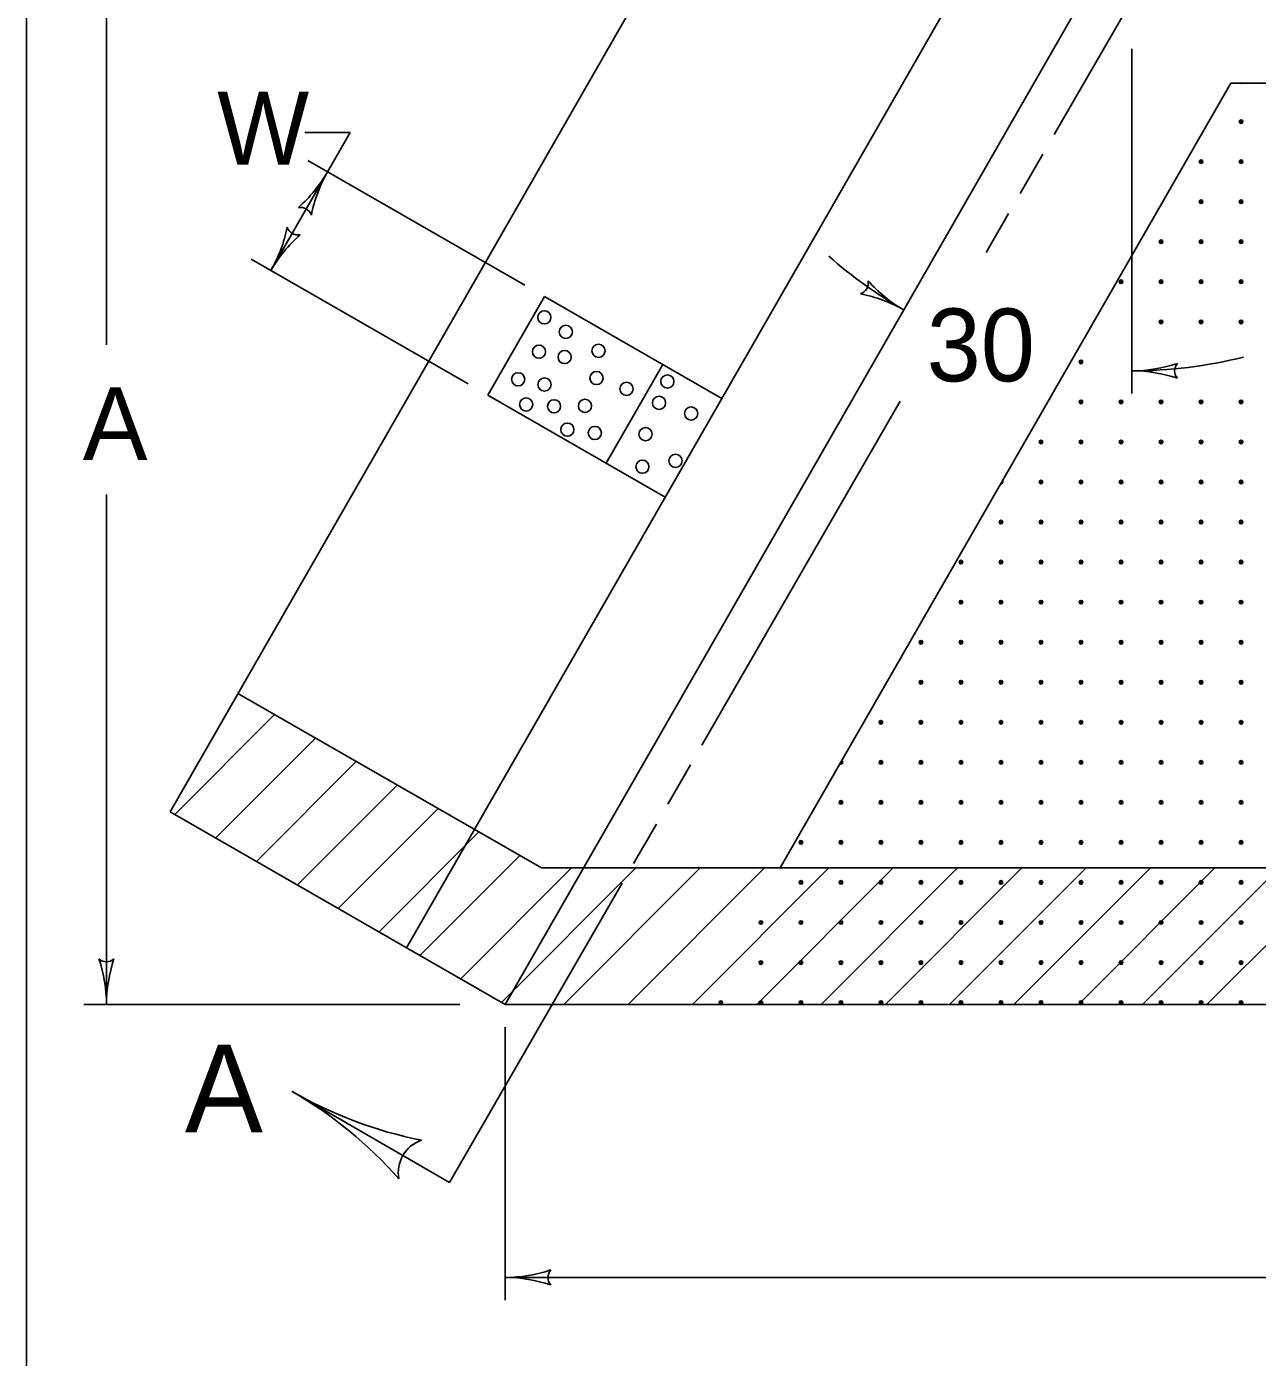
# Model space of a CAD drawing. Extents: x 1007 to 1035.5, y 1000.5 to 1021.5.
# Drawn here: x 1007 to 1010.383, y 1015.382 to 1019.037 of the extents above; entities that cross this region are included whole.
import ezdxf

# ---------------------------------------------------------------- set-up
doc = ezdxf.new("R2010")
doc.units = 0
for name, color, linetype in [('Level 1', 7, 'Continuous'), ('Level 10', 7, 'Continuous'), ('Level 11', 7, 'Continuous')]:
    doc.layers.add(name, color=color, linetype=linetype)

msp = doc.modelspace()

# ---------------------------------------------------------------- linework, layer by layer
at = {"layer": 'Level 1'}
for p, q in [((1007.3942, 1016.8802), (1009.423, 1020.4136)), ((1008.0446, 1016.5068), (1009.8572, 1019.6636)), ((1007.2195, 1018.1629), (1007.2195, 1019.3512)), ((1008.3157, 1016.3512), (1010.0382, 1019.3512)), ((1009.8248, 1018.7413), (1010.1076, 1019.2312)), ((1010.0382, 1018.0292), (1010.0382, 1018.9762)), ((1009.0715, 1016.7262), (1010.3096, 1018.8824)), ((1012.4541, 1018.8824), (1010.3096, 1018.8824)), ((1007.6715, 1018.3674), (1007.8893, 1018.7468)), ((1007.8893, 1018.7468), (1007.7643, 1018.7468)), ((1008.3692, 1018.3272), (1007.7729, 1018.6695)), ((1009.731, 1018.579), (1009.7935, 1018.6873)), ((1009.6373, 1018.4166), (1009.6991, 1018.5237)), ((1008.2135, 1018.0561), (1007.6173, 1018.3984)), ((1008.2678, 1018.0251), (1008.4234, 1018.2962)), ((1008.9113, 1018.0162), (1008.4234, 1018.2962)), ((1008.9113, 1018.0162), (1008.4235, 1018.2962)), ((1008.593, 1017.8385), (1008.7486, 1018.1095)), ((1008.593, 1017.8385), (1008.7486, 1018.1095)), ((1008.7556, 1017.7451), (1008.2678, 1018.0251)), ((1008.856, 1017.0634), (1009.4014, 1018.0083)), ((1007.2195, 1016.3512), (1007.2195, 1017.7516)), ((1008.4155, 1016.7262), (1007.5808, 1017.2053)), ((1007.4072, 1016.8728), (1007.6818, 1017.1474)), ((1007.5193, 1016.8083), (1007.794, 1017.0829)), ((1007.6318, 1016.7438), (1007.9063, 1017.0184)), ((1008.7623, 1016.9011), (1008.8248, 1017.0093)), ((1007.7441, 1016.6793), (1008.0187, 1016.9539)), ((1008.3157, 1016.3512), (1007.3942, 1016.8802)), ((1007.8563, 1016.6149), (1008.1309, 1016.8895)), ((1008.6685, 1016.7387), (1008.731, 1016.8469)), ((1007.9687, 1016.5504), (1008.2433, 1016.825)), ((1008.081, 1016.4859), (1008.3556, 1016.7605)), ((1008.1933, 1016.4215), (1008.4979, 1016.7262)), ((1008.3056, 1016.357), (1008.6748, 1016.7262)), ((1014.3482, 1016.7262), (1008.4155, 1016.7262)), ((1008.4766, 1016.3512), (1008.8516, 1016.7262)), ((1008.6533, 1016.3512), (1009.0283, 1016.7262)), ((1008.8301, 1016.3512), (1009.2051, 1016.7262)), ((1009.0069, 1016.3512), (1009.3819, 1016.7262)), ((1009.1836, 1016.3512), (1009.5586, 1016.7262)), ((1009.3604, 1016.3512), (1009.7354, 1016.7262)), ((1009.5371, 1016.3512), (1009.9121, 1016.7262)), ((1009.7139, 1016.3512), (1010.0889, 1016.7262)), ((1009.8908, 1016.3512), (1010.2658, 1016.7262)), ((1010.0674, 1016.3512), (1010.4424, 1016.7262)), ((1010.2443, 1016.3512), (1010.6193, 1016.7262)), ((1008.1626, 1015.8624), (1008.6373, 1016.6845)), ((1008.1907, 1016.3512), (1007.157, 1016.3512)), ((1014.4481, 1016.3512), (1008.3157, 1016.3512)), ((1008.3157, 1016.2887), (1008.3157, 1015.5387)), ((1008.1626, 1015.8624), (1007.7295, 1016.1124)), ((1008.3157, 1015.6012), (1010.9286, 1015.6012))]:
    msp.add_line(p, q, dxfattribs=at)
for centre, radius in [((1010.3382, 1018.7763), 0.005), ((1010.3382, 1018.7763), 0.0025), ((1010.2282, 1018.6663), 0.005), ((1010.2282, 1018.6663), 0.0025), ((1010.3382, 1018.6663), 0.005), ((1010.3382, 1018.6663), 0.0025), ((1010.2282, 1018.5563), 0.005), ((1010.2282, 1018.5563), 0.0025), ((1010.3382, 1018.5563), 0.005), ((1010.3382, 1018.5563), 0.0025), ((1010.1182, 1018.4463), 0.005), ((1010.1182, 1018.4463), 0.0025), ((1010.2282, 1018.4463), 0.005), ((1010.2282, 1018.4463), 0.0025), ((1010.3382, 1018.4463), 0.005), ((1010.3382, 1018.4463), 0.0025), ((1010.0082, 1018.3363), 0.005), ((1010.0082, 1018.3363), 0.0025), ((1010.1182, 1018.3363), 0.005), ((1010.1182, 1018.3363), 0.0025), ((1010.2282, 1018.3363), 0.005), ((1010.2282, 1018.3363), 0.0025), ((1010.3382, 1018.3363), 0.005), ((1010.3382, 1018.3363), 0.0025), ((1008.4232, 1018.2387), 0.0181), ((1008.482, 1018.1989), 0.0181), ((1010.1182, 1018.2263), 0.005), ((1010.1182, 1018.2263), 0.0025), ((1010.2282, 1018.2263), 0.005), ((1010.2282, 1018.2263), 0.0025), ((1010.3382, 1018.2263), 0.005), ((1010.3382, 1018.2263), 0.0025), ((1008.4084, 1018.1443), 0.0181), ((1008.4788, 1018.1296), 0.0181), ((1008.572, 1018.1469), 0.0181), ((1009.8982, 1018.1163), 0.005), ((1009.8982, 1018.1163), 0.0025), ((1008.351, 1018.0686), 0.0181), ((1008.4234, 1018.0542), 0.0181), ((1008.5664, 1018.0719), 0.0181), ((1008.7613, 1018.0625), 0.0181), ((1008.649, 1018.0424), 0.0181), ((1008.3731, 1017.9995), 0.0181), ((1008.4498, 1017.9944), 0.0181), ((1008.5347, 1017.9954), 0.0181), ((1008.7383, 1018.0038), 0.0181), ((1009.8982, 1018.0063), 0.005), ((1009.8982, 1018.0063), 0.0025), ((1010.0082, 1018.0063), 0.005), ((1010.0082, 1018.0063), 0.0025), ((1010.1182, 1018.0063), 0.005), ((1010.1182, 1018.0063), 0.0025), ((1010.2282, 1018.0063), 0.005), ((1010.2282, 1018.0063), 0.0025), ((1010.3382, 1018.0063), 0.005), ((1010.3382, 1018.0063), 0.0025), ((1008.8264, 1017.9744), 0.0181), ((1008.4864, 1017.9303), 0.0181), ((1008.5618, 1017.9211), 0.0181), ((1008.7013, 1017.9177), 0.0181), ((1009.7882, 1017.8963), 0.005), ((1009.7882, 1017.8963), 0.0025), ((1009.8982, 1017.8963), 0.005), ((1009.8982, 1017.8963), 0.0025), ((1010.0082, 1017.8963), 0.005), ((1010.0082, 1017.8963), 0.0025), ((1010.1182, 1017.8963), 0.005), ((1010.1182, 1017.8963), 0.0025), ((1010.2282, 1017.8963), 0.005), ((1010.2282, 1017.8963), 0.0025), ((1010.3382, 1017.8963), 0.005), ((1010.3382, 1017.8963), 0.0025), ((1008.7836, 1017.8446), 0.0181), ((1008.6926, 1017.8284), 0.0181), ((1009.7882, 1017.7863), 0.005), ((1009.7882, 1017.7863), 0.0025), ((1009.8982, 1017.7863), 0.005), ((1009.8982, 1017.7863), 0.0025), ((1010.0082, 1017.7863), 0.005), ((1010.0082, 1017.7863), 0.0025), ((1010.1182, 1017.7863), 0.005), ((1010.1182, 1017.7863), 0.0025), ((1010.2282, 1017.7863), 0.005), ((1010.2282, 1017.7863), 0.0025), ((1010.3382, 1017.7863), 0.005), ((1010.3382, 1017.7863), 0.0025), ((1009.6782, 1017.6763), 0.005), ((1009.6782, 1017.6763), 0.0025), ((1009.7882, 1017.6763), 0.005), ((1009.7882, 1017.6763), 0.0025), ((1009.8982, 1017.6763), 0.005), ((1009.8982, 1017.6763), 0.0025), ((1010.0082, 1017.6763), 0.005), ((1010.0082, 1017.6763), 0.0025), ((1010.1182, 1017.6763), 0.005), ((1010.1182, 1017.6763), 0.0025), ((1010.2282, 1017.6763), 0.005), ((1010.2282, 1017.6763), 0.0025), ((1010.3382, 1017.6763), 0.005), ((1010.3382, 1017.6763), 0.0025), ((1009.5682, 1017.5663), 0.005), ((1009.5682, 1017.5663), 0.0025), ((1009.6782, 1017.5663), 0.005), ((1009.6782, 1017.5663), 0.0025), ((1009.7882, 1017.5663), 0.005), ((1009.7882, 1017.5663), 0.0025), ((1009.8982, 1017.5663), 0.005), ((1009.8982, 1017.5663), 0.0025), ((1010.0082, 1017.5663), 0.005), ((1010.0082, 1017.5663), 0.0025), ((1010.1182, 1017.5663), 0.005), ((1010.1182, 1017.5663), 0.0025), ((1010.2282, 1017.5663), 0.005), ((1010.2282, 1017.5663), 0.0025), ((1010.3382, 1017.5663), 0.005), ((1010.3382, 1017.5663), 0.0025), ((1009.5682, 1017.4563), 0.005), ((1009.5682, 1017.4563), 0.0025), ((1009.6782, 1017.4563), 0.005), ((1009.6782, 1017.4563), 0.0025), ((1009.7882, 1017.4563), 0.005), ((1009.7882, 1017.4563), 0.0025), ((1009.8982, 1017.4563), 0.005), ((1009.8982, 1017.4563), 0.0025), ((1010.0082, 1017.4563), 0.005), ((1010.0082, 1017.4563), 0.0025), ((1010.1182, 1017.4563), 0.005), ((1010.1182, 1017.4563), 0.0025), ((1010.2282, 1017.4563), 0.005), ((1010.2282, 1017.4563), 0.0025), ((1010.3382, 1017.4563), 0.005), ((1010.3382, 1017.4563), 0.0025), ((1009.4582, 1017.3463), 0.005), ((1009.4582, 1017.3463), 0.0025), ((1009.5682, 1017.3463), 0.005), ((1009.5682, 1017.3463), 0.0025), ((1009.6782, 1017.3463), 0.005), ((1009.6782, 1017.3463), 0.0025), ((1009.7882, 1017.3463), 0.005), ((1009.7882, 1017.3463), 0.0025), ((1009.8982, 1017.3463), 0.005), ((1009.8982, 1017.3463), 0.0025), ((1010.0082, 1017.3463), 0.005), ((1010.0082, 1017.3463), 0.0025), ((1010.1182, 1017.3463), 0.005), ((1010.1182, 1017.3463), 0.0025), ((1010.2282, 1017.3463), 0.005), ((1010.2282, 1017.3463), 0.0025), ((1010.3382, 1017.3463), 0.005), ((1010.3382, 1017.3463), 0.0025), ((1009.4582, 1017.2363), 0.005), ((1009.4582, 1017.2363), 0.0025), ((1009.5682, 1017.2363), 0.005), ((1009.5682, 1017.2363), 0.0025), ((1009.6782, 1017.2363), 0.005), ((1009.6782, 1017.2363), 0.0025), ((1009.7882, 1017.2363), 0.005), ((1009.7882, 1017.2363), 0.0025), ((1009.8982, 1017.2363), 0.005), ((1009.8982, 1017.2363), 0.0025), ((1010.0082, 1017.2363), 0.005), ((1010.0082, 1017.2363), 0.0025), ((1010.1182, 1017.2363), 0.005), ((1010.1182, 1017.2363), 0.0025), ((1010.2282, 1017.2363), 0.005), ((1010.2282, 1017.2363), 0.0025), ((1010.3382, 1017.2363), 0.005), ((1010.3382, 1017.2363), 0.0025), ((1009.3482, 1017.1263), 0.005), ((1009.3482, 1017.1263), 0.0025), ((1009.4582, 1017.1263), 0.005), ((1009.4582, 1017.1263), 0.0025), ((1009.5682, 1017.1263), 0.005), ((1009.5682, 1017.1263), 0.0025), ((1009.6782, 1017.1263), 0.005), ((1009.6782, 1017.1263), 0.0025), ((1009.7882, 1017.1263), 0.005), ((1009.7882, 1017.1263), 0.0025), ((1009.8982, 1017.1263), 0.005), ((1009.8982, 1017.1263), 0.0025), ((1010.0082, 1017.1263), 0.005), ((1010.0082, 1017.1263), 0.0025), ((1010.1182, 1017.1263), 0.005), ((1010.1182, 1017.1263), 0.0025), ((1010.2282, 1017.1263), 0.005), ((1010.2282, 1017.1263), 0.0025), ((1010.3382, 1017.1263), 0.005), ((1010.3382, 1017.1263), 0.0025), ((1009.3482, 1017.0163), 0.005), ((1009.3482, 1017.0163), 0.0025), ((1009.4582, 1017.0163), 0.005), ((1009.4582, 1017.0163), 0.0025), ((1009.5682, 1017.0163), 0.005), ((1009.5682, 1017.0163), 0.0025), ((1009.6782, 1017.0163), 0.005), ((1009.6782, 1017.0163), 0.0025), ((1009.7882, 1017.0163), 0.005), ((1009.7882, 1017.0163), 0.0025), ((1009.8982, 1017.0163), 0.005), ((1009.8982, 1017.0163), 0.0025), ((1010.0082, 1017.0163), 0.005), ((1010.0082, 1017.0163), 0.0025), ((1010.1182, 1017.0163), 0.005), ((1010.1182, 1017.0163), 0.0025), ((1010.2282, 1017.0163), 0.005), ((1010.2282, 1017.0163), 0.0025), ((1010.3382, 1017.0163), 0.005), ((1010.3382, 1017.0163), 0.0025), ((1009.2382, 1016.9063), 0.005), ((1009.2382, 1016.9063), 0.0025), ((1009.3482, 1016.9063), 0.005), ((1009.3482, 1016.9063), 0.0025), ((1009.4582, 1016.9063), 0.005), ((1009.4582, 1016.9063), 0.0025), ((1009.5682, 1016.9063), 0.005), ((1009.5682, 1016.9063), 0.0025), ((1009.6782, 1016.9063), 0.005), ((1009.6782, 1016.9063), 0.0025), ((1009.7882, 1016.9063), 0.005), ((1009.7882, 1016.9063), 0.0025), ((1009.8982, 1016.9063), 0.005), ((1009.8982, 1016.9063), 0.0025), ((1010.0082, 1016.9063), 0.005), ((1010.0082, 1016.9063), 0.0025), ((1010.1182, 1016.9063), 0.005), ((1010.1182, 1016.9063), 0.0025), ((1010.2282, 1016.9063), 0.005), ((1010.2282, 1016.9063), 0.0025), ((1010.3382, 1016.9063), 0.005), ((1010.3382, 1016.9063), 0.0025), ((1009.1282, 1016.7963), 0.005), ((1009.1282, 1016.7963), 0.0025), ((1009.2382, 1016.7963), 0.005), ((1009.2382, 1016.7963), 0.0025), ((1009.3482, 1016.7963), 0.005), ((1009.3482, 1016.7963), 0.0025), ((1009.4582, 1016.7963), 0.005), ((1009.4582, 1016.7963), 0.0025), ((1009.5682, 1016.7963), 0.005), ((1009.5682, 1016.7963), 0.0025), ((1009.6782, 1016.7963), 0.005), ((1009.6782, 1016.7963), 0.0025), ((1009.7882, 1016.7963), 0.005), ((1009.7882, 1016.7963), 0.0025), ((1009.8982, 1016.7963), 0.005), ((1009.8982, 1016.7963), 0.0025), ((1010.0082, 1016.7963), 0.005), ((1010.0082, 1016.7963), 0.0025), ((1010.1182, 1016.7963), 0.005), ((1010.1182, 1016.7963), 0.0025), ((1010.2282, 1016.7963), 0.005), ((1010.2282, 1016.7963), 0.0025), ((1010.3382, 1016.7963), 0.005), ((1010.3382, 1016.7963), 0.0025), ((1009.1282, 1016.6863), 0.005), ((1009.1282, 1016.6863), 0.0025), ((1009.2382, 1016.6863), 0.005), ((1009.2382, 1016.6863), 0.0025), ((1009.3482, 1016.6863), 0.005), ((1009.3482, 1016.6863), 0.0025), ((1009.4582, 1016.6863), 0.005), ((1009.4582, 1016.6863), 0.0025), ((1009.5682, 1016.6863), 0.005), ((1009.5682, 1016.6863), 0.0025), ((1009.6782, 1016.6863), 0.005), ((1009.6782, 1016.6863), 0.0025), ((1009.7882, 1016.6863), 0.005), ((1009.7882, 1016.6863), 0.0025), ((1009.8982, 1016.6863), 0.005), ((1009.8982, 1016.6863), 0.0025), ((1010.0082, 1016.6863), 0.005), ((1010.0082, 1016.6863), 0.0025), ((1010.1182, 1016.6863), 0.005), ((1010.1182, 1016.6863), 0.0025), ((1010.2282, 1016.6863), 0.005), ((1010.2282, 1016.6863), 0.0025), ((1010.3382, 1016.6863), 0.005), ((1010.3382, 1016.6863), 0.0025), ((1009.0182, 1016.5763), 0.005), ((1009.0182, 1016.5763), 0.0025), ((1009.1282, 1016.5763), 0.005), ((1009.1282, 1016.5763), 0.0025), ((1009.2382, 1016.5763), 0.005), ((1009.2382, 1016.5763), 0.0025), ((1009.3482, 1016.5763), 0.005), ((1009.3482, 1016.5763), 0.0025), ((1009.4582, 1016.5763), 0.005), ((1009.4582, 1016.5763), 0.0025), ((1009.5682, 1016.5763), 0.005), ((1009.5682, 1016.5763), 0.0025), ((1009.6782, 1016.5763), 0.005), ((1009.6782, 1016.5763), 0.0025), ((1009.7882, 1016.5763), 0.005), ((1009.7882, 1016.5763), 0.0025), ((1009.8982, 1016.5763), 0.005), ((1009.8982, 1016.5763), 0.0025), ((1010.0082, 1016.5763), 0.005), ((1010.0082, 1016.5763), 0.0025), ((1010.1182, 1016.5763), 0.005), ((1010.1182, 1016.5763), 0.0025), ((1010.2282, 1016.5763), 0.005), ((1010.2282, 1016.5763), 0.0025), ((1010.3382, 1016.5763), 0.005), ((1010.3382, 1016.5763), 0.0025), ((1009.0182, 1016.4663), 0.005), ((1009.0182, 1016.4663), 0.0025), ((1009.1282, 1016.4663), 0.005), ((1009.1282, 1016.4663), 0.0025), ((1009.2382, 1016.4663), 0.005), ((1009.2382, 1016.4663), 0.0025), ((1009.3482, 1016.4663), 0.005), ((1009.3482, 1016.4663), 0.0025), ((1009.4582, 1016.4663), 0.005), ((1009.4582, 1016.4663), 0.0025), ((1009.5682, 1016.4663), 0.005), ((1009.5682, 1016.4663), 0.0025), ((1009.6782, 1016.4663), 0.005), ((1009.6782, 1016.4663), 0.0025), ((1009.7882, 1016.4663), 0.005), ((1009.7882, 1016.4663), 0.0025), ((1009.8982, 1016.4663), 0.005), ((1009.8982, 1016.4663), 0.0025), ((1010.0082, 1016.4663), 0.005), ((1010.0082, 1016.4663), 0.0025), ((1010.1182, 1016.4663), 0.005), ((1010.1182, 1016.4663), 0.0025), ((1010.2282, 1016.4663), 0.005), ((1010.2282, 1016.4663), 0.0025), ((1010.3382, 1016.4663), 0.005), ((1010.3382, 1016.4663), 0.0025), ((1008.9082, 1016.3563), 0.005), ((1008.9082, 1016.3563), 0.0025), ((1009.0182, 1016.3563), 0.005), ((1009.0182, 1016.3563), 0.0025), ((1009.1282, 1016.3563), 0.005), ((1009.1282, 1016.3563), 0.0025), ((1009.2382, 1016.3563), 0.005), ((1009.2382, 1016.3563), 0.0025), ((1009.3482, 1016.3563), 0.005), ((1009.3482, 1016.3563), 0.0025), ((1009.4582, 1016.3563), 0.005), ((1009.4582, 1016.3563), 0.0025), ((1009.5682, 1016.3563), 0.005), ((1009.5682, 1016.3563), 0.0025), ((1009.6782, 1016.3563), 0.005), ((1009.6782, 1016.3563), 0.0025), ((1009.7882, 1016.3563), 0.005), ((1009.7882, 1016.3563), 0.0025), ((1009.8982, 1016.3563), 0.005), ((1009.8982, 1016.3563), 0.0025), ((1010.0082, 1016.3563), 0.005), ((1010.0082, 1016.3563), 0.0025), ((1010.1182, 1016.3563), 0.005), ((1010.1182, 1016.3563), 0.0025), ((1010.2282, 1016.3563), 0.005), ((1010.2282, 1016.3563), 0.0025), ((1010.3382, 1016.3563), 0.005), ((1010.3382, 1016.3563), 0.0025)]:
    msp.add_circle(centre, radius, dxfattribs=at)
for centre, radius, start, end in [((1010.3382, 1018.8863), 0.005, 230.054, 309.946), ((1007.4881, 1018.8332), 0.3909, 311.481, 330.1278), ((1008.1662, 1018.4438), 0.3909, 150.1339, 168.8027), ((1008.1662, 1018.4438), 0.3909, 150.1216, 150.1339), ((1010.1182, 1018.5563), 0.005, 285.9625, 14.3095), ((1007.7531, 1018.5096), 0.0313, 18.9085, 101.0252), ((1007.3325, 1018.5621), 0.3909, 330.1339, 348.8027), ((1007.7456, 1018.4963), 0.0313, 198.9085, 281.0252), ((1008.0105, 1018.1727), 0.3909, 131.481, 150.1278), ((1010.0382, 1019.3512), 1.2595, 228.5731, 240.137), ((1007.3325, 1018.5621), 0.3909, 330.1216, 330.1339), ((1009.2821, 1018.333), 0.0313, 288.9116, 11.0283), ((1009.6057, 1018.598), 0.3909, 221.4842, 240.1309), ((1009.2164, 1017.9199), 0.3909, 60.137, 78.8058), ((1009.2164, 1017.9199), 0.3909, 60.1248, 60.137), ((1010.0382, 1019.3512), 1.2595, 270, 284.0942), ((1010.0382, 1018.4826), 0.3909, 270, 288.6688), ((1010.1868, 1018.0917), 0.0313, 138.7746, 220.8913), ((1010.0382, 1018.4826), 0.3909, 269.9878, 270), ((1010.0382, 1017.7008), 0.3909, 71.3472, 89.9939), ((1009.6782, 1017.7863), 0.005, 260.5339, 39.7382), ((1009.6782, 1017.7863), 0.0025, 284.3287, 15.9433), ((1009.2382, 1017.0163), 0.005, 238.9809, 61.2911), ((1009.2382, 1017.0163), 0.0025, 237.8253, 62.4467), ((1007.2195, 1016.4998), 0.0313, 228.7746, 310.8913), ((1006.8286, 1016.3512), 0.3909, 0, 18.6688), ((1007.2195, 1016.4998), 0.0313, 228.7746, 310.8913), ((1006.8286, 1016.3512), 0.3909, 0, 18.6688), ((1007.6104, 1016.3512), 0.3909, 161.3472, 179.9939), ((1007.6104, 1016.3512), 0.3909, 161.3472, 179.9939), ((1006.8286, 1016.3512), 0.3909, 359.9878, 0), ((1006.8286, 1016.3512), 0.3909, 359.9878, 0), ((1008.3154, 1017.1273), 1.1719, 239.9918, 240.004), ((1008.3154, 1017.1273), 1.1719, 240.004, 258.6728), ((1007.1436, 1015.0975), 1.1719, 41.3512, 59.9979), ((1008.1154, 1015.8895), 0.0938, 108.7786, 190.8953), ((1008.3157, 1015.9921), 0.3909, 270, 288.6688), ((1008.3157, 1015.9921), 0.3909, 270, 288.6688), ((1008.4643, 1015.6011), 0.0313, 138.7746, 220.8913), ((1008.4643, 1015.6011), 0.0313, 138.7746, 220.8913), ((1008.3157, 1015.9921), 0.3909, 269.9878, 270), ((1008.3157, 1015.9921), 0.3909, 269.9878, 270), ((1008.3157, 1015.2102), 0.3909, 71.3472, 89.9939), ((1008.3157, 1015.2102), 0.3909, 71.3472, 89.9939)]:
    msp.add_arc(centre, radius, start, end, dxfattribs=at)
at = {"layer": 'Level 10'}
msp.add_line((1007, 1021.5), (1007, 1000.5), dxfattribs=at)
at = {"layer": 'Level 11'}
msp.add_lwpolyline([(1007, 1000.5), (1035.5, 1000.5), (1035.5, 1021.5), (1007, 1021.5)], close=True, dxfattribs=at)

# ---------------------------------------------------------------- texts
at = {"layer": 'Level 1'}
for s, height, p in [('W', 0.2, (1007.5239, 1018.6582)), ('30', 0.2, (1009.474, 1018.0629)), ('A', 0.2, (1007.1542, 1017.8464)), ('A', 0.24, (1007.4353, 1016.0003))]:
    msp.add_text(s, height=height, dxfattribs=at).set_placement(p)

doc.saveas('drawing.dxf')
